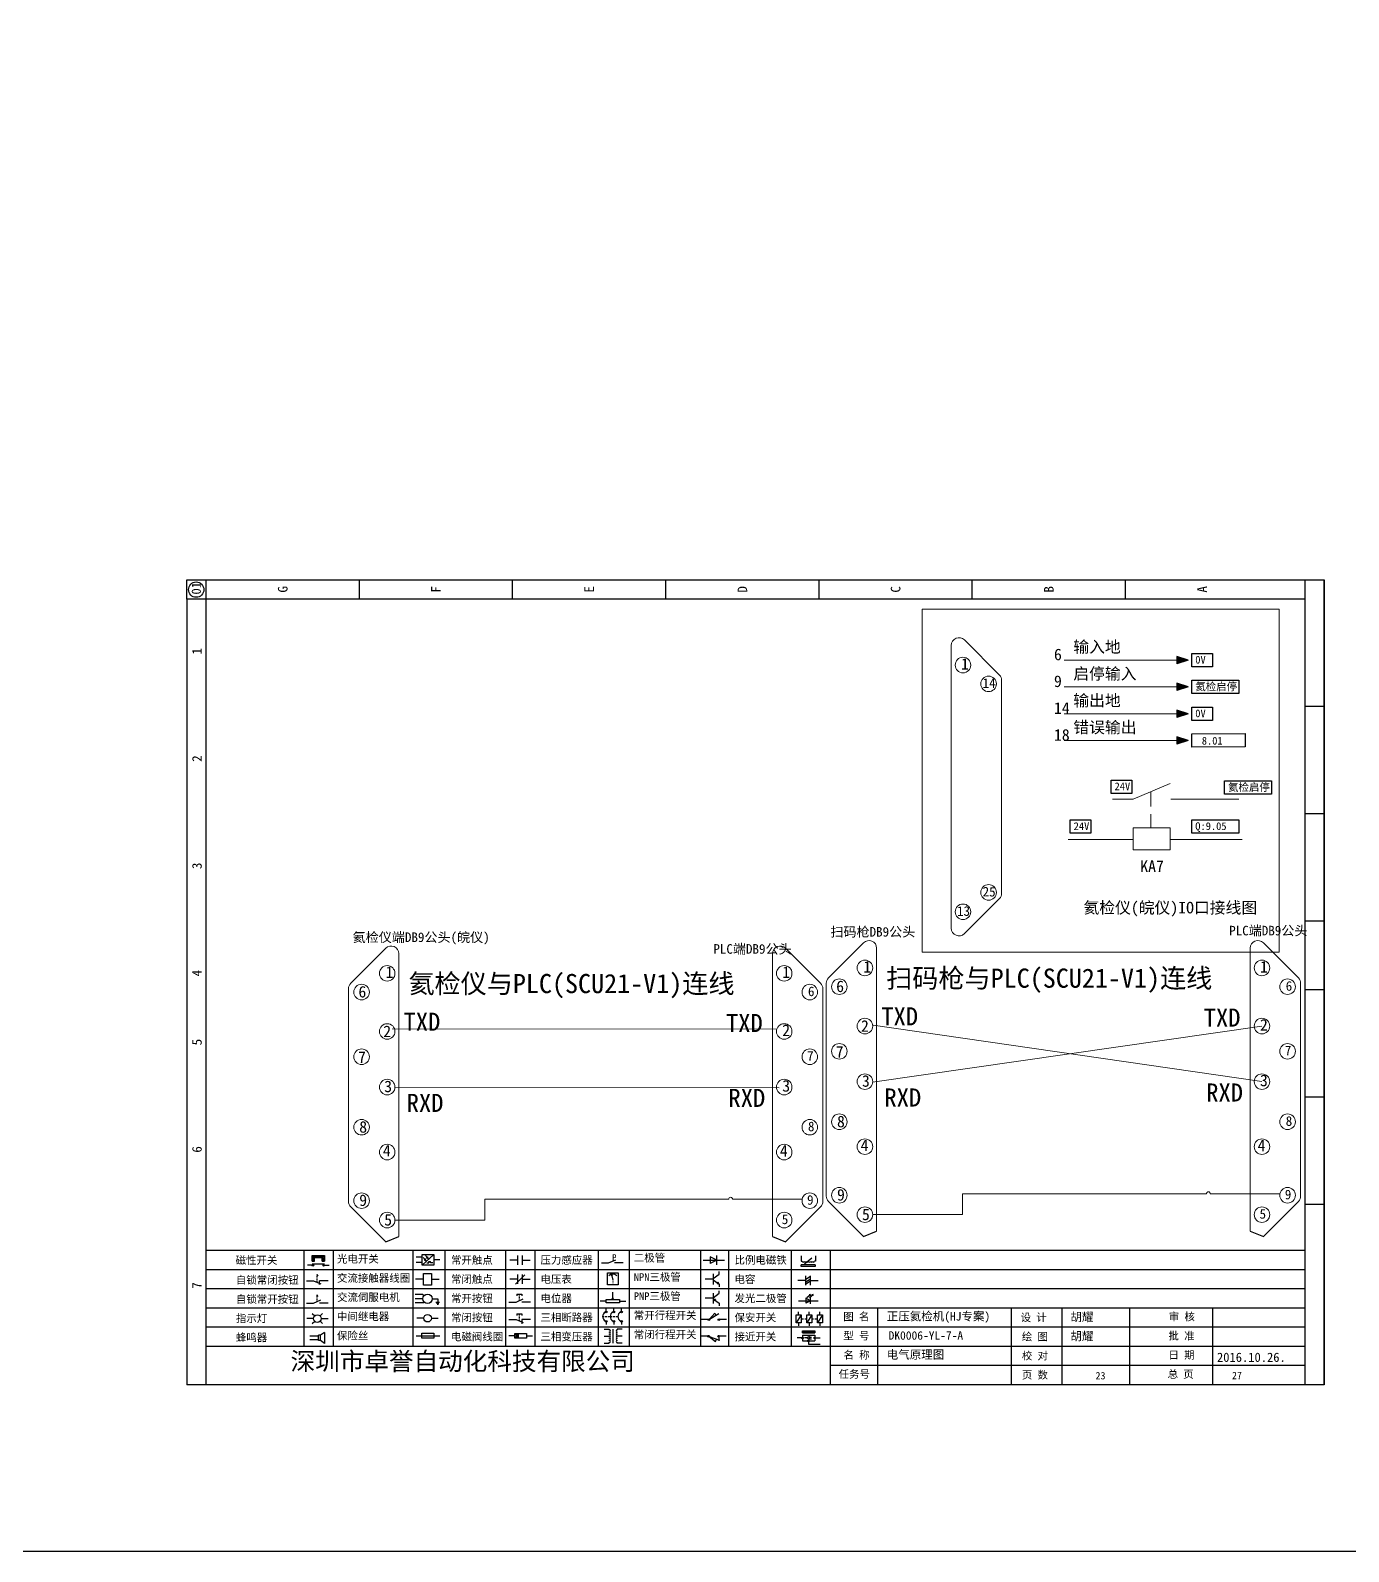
# Model space of a CAD drawing. Header units: millimetres. Extents: x -97 to 5214, y -62 to 3239.
# Drawn here: x 641.6 to 985.7, y -62.3 to 334.6 of the extents above; entities that cross this region are included whole.
import ezdxf

# ---------------------------------------------------------------- set-up
doc = ezdxf.new("R2010")
doc.units = ezdxf.units.MM
doc.styles.get("Standard").update_dxf_attribs({"font": 'SimSun.ttf'})
doc.styles.add('样式 2', font='NSimSun.ttf')
doc.styles.add('汉字', font='NSimSun.ttf')

# ---------------------------------------------------------------- blocks, each defined once
blk = doc.blocks.new('磁性开关')
at = {"linetype": 'ByBlock'}
h = blk.add_hatch(dxfattribs=at)
h.set_pattern_fill('ANSI31', color=256, scale=0.1, style=0)
h.paths.add_polyline_path([(-1907.69, -775.29), (-1910.88, -775.29), (-1910.88, -776.69), (-1910.25, -776.69), (-1910.25, -775.79), (-1908.31, -775.79), (-1908.31, -776.69), (-1907.69, -776.69)])
for p, q in [((-1910.91, -777.81), (-1912.09, -777.81)), ((-1910.88, -776.69), (-1910.88, -775.29)), ((-1910.88, -775.29), (-1907.69, -775.29)), ((-1910.88, -776.69), (-1910.25, -776.69)), ((-1910.88, -777.39), (-1907.69, -777.39)), ((-1910.25, -776.69), (-1910.25, -775.79)), ((-1910.25, -775.79), (-1908.31, -775.79)), ((-1908.31, -776.69), (-1908.31, -775.79)), ((-1908.31, -776.69), (-1907.69, -776.69)), ((-1907.69, -775.29), (-1907.69, -776.69)), ((-1907.66, -777.81), (-1906.48, -777.81))]:
    blk.add_line(p, q, dxfattribs=at)
for centre in [(-1910.68, -777.81), (-1907.88, -777.81)]:
    blk.add_circle(centre, 0.225, dxfattribs=at)
blk = doc.blocks.new('*U75')
at = {"linetype": 'ByBlock'}
for p, q in [((-1909.23, -780.45), (-1909.23, -780.67)), ((-1909.23, -780.45), (-1908.92, -780.84)), ((-1909.23, -780.84), (-1909.23, -781.05)), ((-1909.23, -781.23), (-1909.23, -781.44)), ((-1909.23, -781.61), (-1909.23, -781.83)), ((-1909.23, -782), (-1909.23, -782.21)), ((-1911.92, -782.07), (-1910.06, -782.07)), ((-1910.06, -782.07), (-1908.18, -782.88)), ((-1909.23, -782.38), (-1909.23, -782.43)), ((-1908.52, -783.07), (-1908.52, -782.07)), ((-1906.25, -782.07), (-1908.52, -782.07))]:
    blk.add_line(p, q, dxfattribs=at)
blk = doc.blocks.new('*U76')
at = {"linetype": 'ByBlock'}
for p, q in [((-1911.92, -792.89), (-1910.06, -792.89)), ((-1910.06, -792.89), (-1908.18, -792.08)), ((-1908.88, -791.17), (-1909.23, -790.71)), ((-1909.23, -790.71), (-1909.23, -790.92)), ((-1909.23, -791.09), (-1909.23, -791.31)), ((-1909.23, -791.48), (-1909.23, -791.69)), ((-1909.23, -791.86), (-1909.23, -792.08)), ((-1909.23, -792.25), (-1909.23, -792.47)), ((-1906.25, -792.89), (-1908.52, -792.89))]:
    blk.add_line(p, q, dxfattribs=at)
blk = doc.blocks.new('蜂鸣器')
at = {"linetype": 'ByBlock'}
for p, q in [((-1908.8, -796.48), (-1911.01, -796.48)), ((-1908.8, -797.46), (-1911.01, -797.46)), ((-1908.25, -796.26), (-1908.8, -796.26)), ((-1908.8, -797.68), (-1908.8, -796.26)), ((-1908.25, -797.68), (-1908.8, -797.68)), ((-1907.17, -795.53), (-1908.25, -796.26)), ((-1908.25, -797.68), (-1908.25, -796.26)), ((-1907.17, -798.41), (-1908.25, -797.68)), ((-1907.17, -795.53), (-1907.17, -798.41))]:
    blk.add_line(p, q, dxfattribs=at)
blk = doc.blocks.new('指示灯')
at = {"linetype": 'ByBlock'}
for p, q in [((-1854.25, -776.92), (-1856.06, -776.92)), ((-1854.62, -775.59), (-1853.97, -776.23)), ((-1854.62, -778.25), (-1853.97, -777.61)), ((-1851.9, -775.59), (-1852.54, -776.23)), ((-1851.9, -778.25), (-1852.54, -777.61)), ((-1852.26, -776.92), (-1850.45, -776.92))]:
    blk.add_line(p, q, dxfattribs=at)
blk.add_circle((-1853.26, -776.92), 0.992, dxfattribs=at)
blk = doc.blocks.new('光电开关')
at = {"linetype": 'ByBlock'}
h = blk.add_hatch(dxfattribs=at)
h.set_pattern_fill('ANSI31', color=256, scale=0.01, style=0)
h.set_pattern_definition([(45, (0.172267, 0), (-0.0224506403, 0.0224506403), [])])
h.paths.add_polyline_path([(-1882.44, -776.34), (-1882.5, -775.91), (-1882.68, -776.07)])
h.paths.add_polyline_path([(-1882.44, -776.34), (-1882.68, -776.07), (-1882.86, -776.23)])
h.paths.add_polyline_path([(-1883.11, -776.45), (-1883.29, -776.61), (-1883.05, -776.88)])
h.paths.add_polyline_path([(-1883.29, -776.61), (-1883.47, -776.77), (-1883.05, -776.88)])
for p, q in [((-1884.01, -775.96), (-1885.56, -775.96)), ((-1884.01, -777.39), (-1885.56, -777.39)), ((-1880.91, -775.3), (-1884.01, -778.05)), ((-1883.75, -776.09), (-1883.05, -776.88)), ((-1883.11, -776.45), (-1883.47, -776.77)), ((-1883.05, -776.88), (-1883.47, -776.77)), ((-1883.14, -775.55), (-1882.44, -776.34)), ((-1883.05, -776.88), (-1883.11, -776.45)), ((-1882.5, -775.91), (-1882.86, -776.23)), ((-1882.44, -776.34), (-1882.86, -776.23)), ((-1882.78, -777.47), (-1882.23, -777.47)), ((-1882.44, -776.34), (-1882.5, -775.91)), ((-1882.23, -777.47), (-1882.23, -777.14)), ((-1882.23, -777.14), (-1881.78, -777.14)), ((-1881.78, -777.47), (-1881.78, -777.14)), ((-1881.23, -777.47), (-1881.78, -777.47)), ((-1879.37, -776.67), (-1880.91, -776.67))]:
    blk.add_line(p, q, dxfattribs=at)
blk.add_lwpolyline([(-1884.01, -775.3), (-1880.91, -775.3), (-1880.91, -778.05), (-1884.01, -778.05)], close=True, dxfattribs=at)
blk = doc.blocks.new('交流接触器线圈')
at = {"linetype": 'ByBlock'}
for p, q in [((-1880.82, -781.77), (-1882.87, -781.77)), ((-1878.72, -781.77), (-1876.67, -781.77))]:
    blk.add_line(p, q, dxfattribs=at)
blk.add_lwpolyline([(-1880.82, -780.28), (-1878.72, -780.28), (-1878.72, -783.26), (-1880.82, -783.26)], close=True, dxfattribs=at)
blk = doc.blocks.new('交流伺服电机')
at = {"linetype": 'ByBlock'}
for p, q in [((-1880.97, -785.75), (-1882.94, -785.75)), ((-1880.97, -785.75), (-1880.65, -786.03)), ((-1880.97, -786.85), (-1882.94, -786.85)), ((-1880.97, -787.94), (-1882.94, -787.94)), ((-1880.97, -787.94), (-1880.65, -787.67)), ((-1878.49, -786.85), (-1877.07, -786.85)), ((-1877.54, -787.72), (-1876.59, -787.72)), ((-1877.38, -788.01), (-1876.75, -788.01)), ((-1877.23, -788.29), (-1876.9, -788.29)), ((-1877.07, -786.85), (-1877.07, -787.72))]:
    blk.add_line(p, q, dxfattribs=at)
blk.add_circle((-1879.73, -786.85), 1.24, dxfattribs=at)
blk = doc.blocks.new('中间继电器')
at = {"linetype": 'ByBlock'}
for p, q in [((-1880.72, -791.92), (-1882.54, -791.92)), ((-1878.74, -791.92), (-1876.92, -791.92))]:
    blk.add_line(p, q, dxfattribs=at)
blk.add_circle((-1879.73, -791.92), 0.992, dxfattribs=at)
blk = doc.blocks.new('保险丝')
at = {"linetype": 'ByBlock'}
blk.add_line((-1882.72, -796.49), (-1876.55, -796.49), dxfattribs=at)
blk.add_lwpolyline([(-1881.2, -795.86), (-1878.06, -795.86), (-1878.06, -797.12), (-1881.2, -797.12)], close=True, dxfattribs=at)
blk = doc.blocks.new('常开按钮')
at = {"linetype": 'ByBlock'}
for p, q in [((-1909.9, -785.68), (-1908.56, -785.68)), ((-1909.9, -785.68), (-1909.9, -786.07)), ((-1909.23, -785.68), (-1909.23, -785.89)), ((-1908.56, -785.68), (-1908.56, -786.07)), ((-1911.92, -787.73), (-1910.06, -787.73)), ((-1910.06, -787.73), (-1908.18, -786.93)), ((-1909.23, -786.06), (-1909.23, -786.28)), ((-1909.23, -786.45), (-1909.23, -786.67)), ((-1909.23, -786.84), (-1909.23, -787.05)), ((-1909.23, -787.22), (-1909.23, -787.38)), ((-1906.25, -787.73), (-1908.52, -787.73))]:
    blk.add_line(p, q, dxfattribs=at)
blk = doc.blocks.new('常开触点')
at = {"linetype": 'ByBlock'}
for p, q in [((-1853.82, -781.77), (-1855.88, -781.77)), ((-1853.82, -782.99), (-1853.82, -780.56)), ((-1852.6, -782.99), (-1852.6, -780.56)), ((-1852.6, -781.77), (-1850.55, -781.77))]:
    blk.add_line(p, q, dxfattribs=at)
blk = doc.blocks.new('常闭触点')
at = {"linetype": 'ByBlock'}
for p, q in [((-1852.01, -785.66), (-1854.43, -788.1)), ((-1853.82, -787.99), (-1853.82, -785.56)), ((-1852.6, -787.99), (-1852.6, -785.56)), ((-1853.82, -786.77), (-1855.88, -786.77)), ((-1852.6, -786.77), (-1850.55, -786.77))]:
    blk.add_line(p, q, dxfattribs=at)
blk = doc.blocks.new('常闭按钮')
at = {"linetype": 'ByBlock'}
for p, q in [((-1856.13, -792.28), (-1854.28, -792.28)), ((-1854.28, -792.28), (-1852.4, -793.09)), ((-1854.11, -790.83), (-1852.77, -790.83)), ((-1854.11, -790.83), (-1854.11, -791.22)), ((-1853.44, -790.83), (-1853.44, -791.04)), ((-1853.44, -791.21), (-1853.44, -791.43)), ((-1853.44, -791.6), (-1853.44, -791.82)), ((-1853.44, -791.99), (-1853.44, -792.2)), ((-1853.44, -792.37), (-1853.44, -792.53)), ((-1852.77, -790.83), (-1852.77, -791.22)), ((-1850.47, -792.28), (-1852.73, -792.28)), ((-1852.73, -792.28), (-1852.73, -793.43))]:
    blk.add_line(p, q, dxfattribs=at)
blk = doc.blocks.new('电磁阀线圈')
at = {"linetype": 'ByBlock'}
for p, q in [((-1854.61, -796.54), (-1856.17, -796.54)), ((-1854.61, -795.92), (-1853.75, -797.16)), ((-1853.75, -795.92), (-1854.61, -797.16)), ((-1853.75, -795.92), (-1853.75, -797.16)), ((-1851.53, -796.54), (-1849.97, -796.54))]:
    blk.add_line(p, q, dxfattribs=at)
blk.add_lwpolyline([(-1854.61, -795.92), (-1851.53, -795.92), (-1851.53, -797.16), (-1854.61, -797.16)], close=True, dxfattribs=at)
blk = doc.blocks.new('电压表')
at = {"linetype": 'ByBlock'}
for p, q in [((-1814.84, -780.75), (-1814.91, -781.13)), ((-1814.6, -781.05), (-1814.91, -781.13)), ((-1814.84, -780.75), (-1814.46, -782.26)), ((-1814.84, -780.75), (-1814.6, -781.05))]:
    blk.add_line(p, q, dxfattribs=at)
blk.add_lwpolyline([(-1815.84, -780.34), (-1813.07, -780.34), (-1813.07, -783.49), (-1815.84, -783.49)], close=True, dxfattribs=at)
blk.add_arc((-1814.46, -782.26), 1.56, 46.8313, 133.1687, dxfattribs=at)
at = {"linetype": 'ByBlock', "insert": (-1814.7, -782.39), "char_height": 0.75, "width": 0.6768, "attachment_point": 1}
blk.add_mtext('V', dxfattribs=at)
blk = doc.blocks.new('电位器')
at = {"linetype": 'ByBlock'}
for p, q in [((-1814.45, -787.3), (-1814.45, -785.39)), ((-1816.21, -787.75), (-1817.79, -787.75)), ((-1814.45, -787.3), (-1814.62, -786.96)), ((-1814.62, -786.96), (-1814.27, -786.96)), ((-1814.45, -787.3), (-1814.27, -786.96)), ((-1812.68, -787.75), (-1811.1, -787.75))]:
    blk.add_line(p, q, dxfattribs=at)
blk.add_lwpolyline([(-1816.21, -787.3), (-1812.68, -787.3), (-1812.68, -788.2), (-1816.21, -788.2)], close=True, dxfattribs=at)
blk = doc.blocks.new('三相断路器')
at = {"linetype": 'ByBlock'}
for p, q in [((-1816.17, -790.33), (-1816.17, -789.7)), ((-1814.17, -790.33), (-1814.17, -789.7)), ((-1812.18, -790.33), (-1812.18, -789.7)), ((-1817.14, -791.74), (-1816.72, -791.74)), ((-1816.45, -791.74), (-1816.03, -791.74)), ((-1816.17, -793.19), (-1816.17, -793.83)), ((-1815.76, -791.74), (-1815.34, -791.74)), ((-1815.07, -791.74), (-1814.65, -791.74)), ((-1814.38, -791.74), (-1813.96, -791.74)), ((-1814.17, -793.19), (-1814.17, -793.83)), ((-1813.69, -791.74), (-1813.27, -791.74)), ((-1812.18, -793.19), (-1812.18, -793.83))]:
    blk.add_line(p, q, dxfattribs=at)
for centre in [(-1816.17, -790.55), (-1816.17, -792.98), (-1814.17, -790.55), (-1814.17, -792.98), (-1812.18, -790.55), (-1812.18, -792.98)]:
    blk.add_circle(centre, 0.219, dxfattribs=at)
for centre in [(-1815.81, -791.74), (-1813.82, -791.74), (-1811.83, -791.74)]:
    blk.add_arc(centre, 1.32, 115.5791, 244.4209, dxfattribs=at)
blk = doc.blocks.new('三相变压器')
at = {"linetype": 'ByBlock'}
for p, q in [((-1816.69, -795.03), (-1815.37, -795.03)), ((-1816.69, -796.87), (-1815.37, -796.87)), ((-1815.37, -795.03), (-1815.37, -795.24)), ((-1814.34, -798.7), (-1814.34, -795.04)), ((-1812, -795.03), (-1813.32, -795.03)), ((-1813.32, -795.03), (-1813.32, -795.24)), ((-1812, -796.87), (-1813.32, -796.87)), ((-1816.69, -798.71), (-1815.37, -798.71)), ((-1815.37, -798.71), (-1815.37, -798.5)), ((-1813.32, -798.71), (-1813.32, -798.5)), ((-1812, -798.71), (-1813.32, -798.71))]:
    blk.add_line(p, q, dxfattribs=at)
for centre, start, end in [((-1815.37, -795.51), 270, 90), ((-1815.37, -796.06), 270, 90), ((-1815.37, -796.6), 270, 90), ((-1815.37, -797.14), 270, 90), ((-1815.37, -797.68), 270, 90), ((-1813.32, -795.51), 90, 270), ((-1813.32, -796.06), 90, 270), ((-1813.32, -796.6), 90, 270), ((-1813.32, -797.14), 90, 270), ((-1813.32, -797.68), 90, 270), ((-1815.37, -798.23), 270, 90), ((-1813.32, -798.23), 90, 270)]:
    blk.add_arc(centre, 0.271, start, end, dxfattribs=at)
blk = doc.blocks.new('压力感应器')
at = {"linetype": 'ByBlock'}
for p, q in [((-1817.44, -777.73), (-1815.59, -777.73)), ((-1815.59, -777.73), (-1813.71, -776.93)), ((-1811.78, -777.73), (-1814.05, -777.73))]:
    blk.add_line(p, q, dxfattribs=at)
at = {"linetype": 'ByBlock', "insert": (-1814.65, -775.48), "char_height": 1.68, "width": 1.2242, "attachment_point": 1}
blk.add_mtext('{\\fNSimSun|b0|i0|c134|p49;P}', dxfattribs=at)
blk = doc.blocks.new('二极管')
at = {"linetype": 'ByBlock'}
for p, q in [((-1787.52, -776.77), (-1781.92, -776.77)), ((-1783.97, -776.77), (-1785.69, -775.9)), ((-1785.69, -775.9), (-1785.69, -777.65)), ((-1783.97, -776.77), (-1785.69, -777.65)), ((-1783.97, -777.99), (-1783.97, -775.56))]:
    blk.add_line(p, q, dxfattribs=at)
blk = doc.blocks.new('NPN三极管')
at = {"linetype": 'ByBlock'}
for p, q in [((-1785.73, -781.97), (-1787.81, -781.97)), ((-1785.73, -780.61), (-1785.73, -783.32)), ((-1785.73, -781.82), (-1784.15, -780.66)), ((-1784.15, -780.66), (-1784.15, -779.98)), ((-1785.73, -782.11), (-1784.15, -783.27)), ((-1784.41, -782.73), (-1784.74, -783.18)), ((-1784.15, -783.27), (-1784.74, -783.18)), ((-1784.15, -783.27), (-1784.41, -782.73)), ((-1784.15, -783.27), (-1784.15, -783.96))]:
    blk.add_line(p, q, dxfattribs=at)
blk = doc.blocks.new('PNP三极管')
at = {"linetype": 'ByBlock'}
for p, q in [((-1784.9, -785.38), (-1784.9, -788.09)), ((-1784.9, -786.59), (-1783.32, -785.43)), ((-1783.32, -785.43), (-1783.32, -784.75)), ((-1784.9, -786.74), (-1786.98, -786.74)), ((-1784.9, -786.88), (-1783.32, -788.04)), ((-1784.9, -786.88), (-1784.31, -786.97)), ((-1784.9, -786.88), (-1784.64, -787.42)), ((-1784.31, -786.97), (-1784.64, -787.42)), ((-1783.32, -788.04), (-1783.32, -788.73))]:
    blk.add_line(p, q, dxfattribs=at)
blk = doc.blocks.new('常开行程开关')
at = {"linetype": 'ByBlock'}
for p, q in [((-1786.29, -792.3), (-1788.01, -792.3)), ((-1785.89, -792.17), (-1784.52, -790.62)), ((-1785.89, -792.17), (-1783.43, -790.72)), ((-1784.52, -790.62), (-1784.19, -791.17)), ((-1781.48, -792.3), (-1783.21, -792.3))]:
    blk.add_line(p, q, dxfattribs=at)
for centre in [(-1786.07, -792.3), (-1783.42, -792.3)]:
    blk.add_circle(centre, 0.219, dxfattribs=at)
blk = doc.blocks.new('常闭行程开关')
at = {"linetype": 'ByBlock'}
for p, q in [((-1786.34, -796.62), (-1788.07, -796.62)), ((-1785.93, -796.72), (-1783.25, -797.7)), ((-1785.93, -796.72), (-1784.3, -798)), ((-1784.3, -798), (-1784.08, -797.4)), ((-1783.48, -796.84), (-1783.48, -797.85)), ((-1781.54, -796.62), (-1783.26, -796.62))]:
    blk.add_line(p, q, dxfattribs=at)
for centre in [(-1786.12, -796.62), (-1783.48, -796.62)]:
    blk.add_circle(centre, 0.219, dxfattribs=at)
blk = doc.blocks.new('电容')
at = {"linetype": 'ByBlock'}
for p, q in [((-1756.08, -781.77), (-1758.13, -781.77)), ((-1756.08, -782.99), (-1756.08, -780.56)), ((-1754.86, -780.79), (-1756.08, -781.55)), ((-1754.86, -781.44), (-1756.08, -782.2)), ((-1754.86, -781.99), (-1756.08, -782.75)), ((-1754.86, -782.99), (-1754.86, -780.56)), ((-1754.86, -781.77), (-1752.81, -781.77))]:
    blk.add_line(p, q, dxfattribs=at)
blk = doc.blocks.new('发光二极管')
at = {"linetype": 'ByBlock'}
for p, q in [((-1755.78, -785.92), (-1754.89, -785.14)), ((-1754.89, -785.14), (-1755.2, -785.22)), ((-1755.2, -785.22), (-1755.01, -785.43)), ((-1755.08, -785.92), (-1754.18, -785.14)), ((-1754.89, -785.14), (-1755.01, -785.43)), ((-1754.84, -787.63), (-1754.84, -785.92)), ((-1754.18, -785.14), (-1754.49, -785.22)), ((-1754.49, -785.22), (-1754.31, -785.43)), ((-1754.18, -785.14), (-1754.31, -785.43)), ((-1758.01, -786.77), (-1752.89, -786.77)), ((-1754.84, -786.77), (-1756.04, -786.16)), ((-1756.04, -786.16), (-1756.04, -787.39)), ((-1754.84, -786.77), (-1756.04, -787.39))]:
    blk.add_line(p, q, dxfattribs=at)
blk = doc.blocks.new('比例电磁阀')
at = {"linetype": 'ByBlock'}
for p, q in [((-1757.26, -775.38), (-1757.26, -776.71)), ((-1757.26, -776.71), (-1757.05, -776.71)), ((-1753.6, -777.73), (-1757.25, -777.73)), ((-1757.25, -778.13), (-1757.25, -777.73)), ((-1754.5, -775.98), (-1756.35, -777.44)), ((-1756.35, -777.44), (-1756.25, -777.25)), ((-1756.35, -777.44), (-1756.15, -777.38)), ((-1756.15, -777.38), (-1756.25, -777.25)), ((-1753.58, -776.71), (-1753.8, -776.71)), ((-1753.6, -777.73), (-1753.6, -778.13)), ((-1753.58, -775.38), (-1753.58, -776.71)), ((-1753.6, -778.13), (-1757.25, -778.13))]:
    blk.add_line(p, q, dxfattribs=at)
for centre in [(-1756.78, -776.71), (-1756.24, -776.71), (-1755.7, -776.71), (-1755.15, -776.71), (-1754.61, -776.71), (-1754.07, -776.71)]:
    blk.add_arc(centre, 0.271, 180, 0, dxfattribs=at)
blk = doc.blocks.new('保安开关')
at = {"linetype": 'ByBlock'}
for p, q in [((-1757.33, -790.79), (-1758.6, -792.81)), ((-1757.96, -790.79), (-1757.96, -789.97)), ((-1757.96, -792.81), (-1757.96, -793.62)), ((-1757.33, -791.8), (-1756.72, -791.8)), ((-1756.35, -791.8), (-1755.89, -791.8)), ((-1754.54, -790.79), (-1755.81, -792.81)), ((-1755.17, -790.79), (-1755.17, -789.97)), ((-1755.17, -792.81), (-1755.17, -793.62)), ((-1754.52, -791.8), (-1754.06, -791.8)), ((-1753.69, -791.8), (-1753.08, -791.8)), ((-1751.75, -790.79), (-1753.02, -792.81)), ((-1752.39, -790.79), (-1752.39, -789.97)), ((-1752.39, -792.81), (-1752.39, -793.62))]:
    blk.add_line(p, q, dxfattribs=at)
for points in [[(-1758.6, -790.79), (-1757.33, -790.79), (-1757.33, -792.81), (-1758.6, -792.81)], [(-1755.81, -790.79), (-1754.54, -790.79), (-1754.54, -792.81), (-1755.81, -792.81)], [(-1753.02, -790.79), (-1751.75, -790.79), (-1751.75, -792.81), (-1753.02, -792.81)]]:
    blk.add_lwpolyline(points, close=True, dxfattribs=at)
blk = doc.blocks.new('接近开关')
at = {"linetype": 'ByBlock'}
h = blk.add_hatch(dxfattribs=at)
h.set_pattern_fill('ANSI31', color=256, scale=0.01, style=0)
h.set_pattern_definition([(45, (-89.131516, -30.795668), (-0.0224506403, 0.0224506403), [])])
h.paths.add_polyline_path([(-1513.76, -1123.35), (-1513.76, -1122.85), (-1516.96, -1122.85), (-1516.96, -1123.35)])
for p, q in [((-1516.96, -1123.35), (-1516.96, -1122.85)), ((-1516.96, -1122.85), (-1513.76, -1122.85)), ((-1516.96, -1123.35), (-1513.76, -1123.35)), ((-1513.76, -1122.85), (-1513.76, -1123.35)), ((-1517.18, -1124.71), (-1518.36, -1124.71)), ((-1516.96, -1123.95), (-1513.76, -1123.95)), ((-1516.96, -1123.95), (-1516.96, -1125.47)), ((-1516.96, -1125.47), (-1513.76, -1125.47)), ((-1515.91, -1124.71), (-1516.45, -1124.71)), ((-1515.11, -1124.31), (-1515.91, -1124.71)), ((-1515.11, -1125.11), (-1515.91, -1124.71)), ((-1515.36, -1125.69), (-1515.36, -1126.36)), ((-1515.36, -1126.36), (-1512.36, -1126.36)), ((-1515.33, -1124.53), (-1515.17, -1124.53)), ((-1515.33, -1124.88), (-1515.17, -1124.88)), ((-1515.25, -1124.45), (-1515.25, -1124.61)), ((-1515.11, -1124.31), (-1515.11, -1125.11)), ((-1515.11, -1124.48), (-1514.58, -1124.48)), ((-1515.11, -1124.94), (-1514.58, -1124.94)), ((-1513.76, -1123.95), (-1513.76, -1125.47)), ((-1513.54, -1124.71), (-1512.36, -1124.71))]:
    blk.add_line(p, q, dxfattribs=at)
for centre in [(-1516.96, -1124.71), (-1515.36, -1125.47), (-1513.76, -1124.71)]:
    blk.add_circle(centre, 0.225, dxfattribs=at)

msp = doc.modelspace()

# ---------------------------------------------------------------- hatches: boundary and pattern name
for points in [[(943.812, 170.329), (940.864, 171.274), (940.864, 169.384)], [(943.812, 163.329), (940.864, 164.274), (940.864, 162.384)], [(943.812, 156.329), (940.864, 157.274), (940.864, 155.384)], [(943.812, 149.329), (940.864, 150.274), (940.864, 148.384)]]:
    msp.add_hatch(color=256).paths.add_polyline_path(points)

# ---------------------------------------------------------------- linework, layer by layer
at = {"linetype": 'ByBlock'}
for p, q in [((682.382, 191.235), (979.382, 191.235)), ((682.382, 186.235), (682.382, 191.235)), ((687.382, 191.235), (687.382, -18.765)), ((979.382, 191.235), (979.382, -18.765)), ((979.382, -18.765), (979.382, 191.235)), ((682.382, 186.235), (682.382, 1.235)), ((974.382, 16.235), (687.382, 16.235)), ((974.382, 11.235), (687.382, 11.235)), ((974.382, 6.235), (687.382, 6.235)), ((682.382, 1.235), (682.382, -18.765)), ((974.382, 1.235), (687.382, 1.235)), ((974.382, -3.765), (687.382, -3.765)), ((974.382, -8.765), (687.382, -8.765)), ((974.382, -13.765), (850.405, -13.765)), ((979.382, -18.765), (682.382, -18.765))]:
    msp.add_line(p, q, dxfattribs=at)
at = {"lineweight": 0}
for p, q in [((885.405, 175.58), (894.559, 166.433)), ((881.992, 174.165), (881.992, 100.35)), ((911.466, 170.329), (940.864, 170.329)), ((895.145, 165.018), (895.145, 109.497)), ((911.466, 163.329), (940.864, 163.329)), ((911.466, 156.329), (940.864, 156.329)), ((911.466, 149.329), (940.864, 149.329)), ((929.461, 134.003), (939.164, 138.129)), ((934.094, 135.973), (934.094, 135.973)), ((934.094, 135.973), (934.094, 132.076)), ((924.094, 134.003), (929.461, 134.003)), ((939.333, 134.003), (943.377, 134.003)), ((943.377, 134.003), (957.078, 134.004)), ((934.094, 126.549), (934.094, 130.158)), ((912.533, 123.481), (929.465, 123.481)), ((939.164, 123.481), (957.95, 123.481)), ((885.405, 98.935), (894.559, 108.082)), ((859.09, 96.549), (849.937, 87.401)), ((963.459, 96.549), (972.612, 87.401)), ((734.368, 95.137), (725.215, 85.99)), ((737.782, 93.722), (737.782, 19.907)), ((835.323, 93.722), (835.323, 19.907)), ((838.737, 95.137), (847.89, 85.99)), ((862.504, 95.134), (862.504, 21.318)), ((960.045, 95.134), (960.045, 21.318)), ((724.628, 84.575), (724.628, 29.054)), ((848.476, 84.575), (848.476, 29.054)), ((849.351, 85.987), (849.351, 30.466)), ((973.198, 85.987), (973.198, 30.466)), ((736.041, 74.075), (836.455, 73.968)), ((861.402, 60.181), (963.101, 74.82)), ((861.572, 75.054), (963.101, 60.319)), ((736.679, 58.769), (837.094, 58.663)), ((823.889, 29.645), (760.21, 29.645)), ((760.21, 29.645), (760.21, 24.195)), ((843.078, 29.645), (824.889, 29.645)), ((859.09, 19.904), (849.937, 29.051)), ((948.611, 31.057), (884.932, 31.057)), ((884.932, 31.057), (884.932, 25.607)), ((967.8, 31.057), (949.611, 31.057)), ((963.459, 19.904), (972.612, 29.051)), ((734.368, 18.492), (725.215, 27.639)), ((760.21, 24.195), (736.679, 24.195)), ((838.737, 18.492), (847.89, 27.639)), ((884.932, 25.607), (861.402, 25.607))]:
    msp.add_line(p, q, dxfattribs=at)
for p, q in [((943.812, 170.329), (940.864, 171.274)), ((940.864, 171.274), (940.864, 169.384)), ((943.812, 170.329), (940.864, 169.384)), ((943.812, 163.329), (940.864, 164.274)), ((940.864, 164.274), (940.864, 162.384)), ((943.812, 163.329), (940.864, 162.384)), ((943.812, 156.329), (940.864, 157.274)), ((940.864, 157.274), (940.864, 155.384)), ((943.812, 156.329), (940.864, 155.384)), ((943.812, 149.329), (940.864, 150.274)), ((940.864, 150.274), (940.864, 148.384)), ((943.812, 149.329), (940.864, 148.384))]:
    msp.add_line(p, q)
at = {"color": 0, "lineweight": -2}
for p, q in [((734.368, 18.492), (737.782, 19.907)), ((835.323, 19.907), (838.737, 18.492)), ((859.09, 19.904), (862.504, 21.318)), ((960.045, 21.318), (963.459, 19.904)), ((712.961, 16.235), (712.961, -8.765)), ((720.637, 16.235), (720.637, -8.765)), ((741.427, 16.235), (741.427, -8.765)), ((749.781, 16.235), (749.781, -8.765)), ((765.636, 16.235), (765.636, -8.765)), ((773.284, 16.235), (773.284, -8.765)), ((789.777, 16.235), (789.777, -8.765)), ((797.878, 16.235), (797.878, -8.765)), ((816.498, 16.235), (816.498, -8.765)), ((823.857, 16.235), (823.857, -8.765)), ((840.167, 16.235), (840.167, -8.765)), ((850.405, 16.235), (850.405, -18.681)), ((862.726, 1.235), (862.726, -18.681)), ((897.597, 1.235), (897.597, -18.765)), ((910.861, 1.235), (910.861, -18.765)), ((928.553, 1.235), (928.553, -18.765)), ((950.164, 1.235), (950.164, -18.765))]:
    msp.add_line(p, q, dxfattribs=at)
msp.add_lwpolyline([(-97.31, 1756.939), (2445.521, 1756.939), (2445.521, -62.322), (-97.31, -62.322)], close=True, dxfattribs=at)
at = {"linetype": 'ByBlock'}
for points in [[(727.382, 191.235), (727.382, 186.235)], [(767.382, 191.235), (767.382, 186.235)], [(807.382, 191.235), (807.382, 186.235)], [(847.382, 191.235), (847.382, 186.235)], [(887.382, 191.235), (887.382, 186.235)], [(927.382, 191.235), (927.382, 186.235)], [(974.382, -18.765), (974.382, 191.235)], [(974.382, 186.235), (682.382, 186.235)], [(979.382, 158.235), (974.382, 158.235)], [(979.382, 130.235), (974.382, 130.235)], [(979.382, 102.235), (974.382, 102.235)], [(979.382, 84.235), (974.382, 84.235)], [(979.382, 56.235), (974.382, 56.235)], [(979.382, 28.235), (974.382, 28.235)]]:
    msp.add_lwpolyline(points, dxfattribs=at)
at = {"lineweight": 0}
for points in [[(874.415, 183.573), (967.616, 183.573), (967.616, 94.085), (874.415, 94.085)], [(929.461, 126.576), (939.164, 126.576), (939.164, 120.8), (929.461, 120.8)]]:
    msp.add_lwpolyline(points, close=True, dxfattribs=at)
at = {"color": 1}
for points in [[(944.763, 172.066), (950.166, 172.066), (950.166, 168.592), (944.763, 168.592)], [(944.763, 165.066), (957.083, 165.066), (957.083, 161.592), (944.763, 161.592)], [(944.763, 158.066), (950.166, 158.066), (950.166, 154.592), (944.763, 154.592)], [(944.763, 151.066), (958.751, 151.15), (958.751, 147.676), (944.763, 147.592)], [(923.693, 139.022), (929.096, 139.022), (929.096, 135.548), (923.693, 135.548)], [(953.313, 138.798), (965.633, 138.798), (965.633, 135.324), (953.313, 135.324)], [(913.01, 128.635), (918.413, 128.635), (918.413, 125.161), (913.01, 125.161)], [(944.763, 128.635), (957.083, 128.635), (957.083, 125.161), (944.763, 125.161)]]:
    msp.add_lwpolyline(points, close=True, dxfattribs=at)
at = {"linetype": 'ByBlock'}
msp.add_circle((684.87, 188.707), 2, dxfattribs=at)
at = {"lineweight": 0}
for centre in [(885.047, 169.018), (891.729, 164.125), (891.729, 109.693), (885.047, 104.638), (859.448, 89.987), (963.101, 89.987), (734.726, 88.575), (838.378, 88.575), (728.044, 83.682), (845.06, 83.682), (852.766, 85.093), (969.783, 85.093), (734.726, 73.408), (838.378, 73.408), (859.448, 74.82), (963.101, 74.82), (728.044, 66.815), (845.06, 66.815), (852.766, 68.227), (969.783, 68.227), (734.726, 58.907), (838.378, 58.907), (859.448, 60.319), (963.101, 60.319), (852.766, 49.842), (969.783, 49.842), (728.044, 48.431), (845.06, 48.431), (734.726, 41.933), (838.378, 41.933), (859.448, 43.345), (963.101, 43.345), (852.766, 30.662), (969.783, 30.662), (728.044, 29.25), (845.06, 29.25), (734.726, 24.196), (838.378, 24.196), (859.448, 25.607), (963.101, 25.607)]:
    msp.add_circle(centre, 2.032, dxfattribs=at)
for centre, radius, start, end in [((883.992, 174.165), 2, 45.01896, 180), ((893.145, 165.018), 2, 0, 45.01896), ((893.145, 109.497), 2, 314.98104, 0), ((883.992, 100.35), 2, 180, 314.98104), ((735.782, 93.722), 2, 0, 134.98104), ((837.323, 93.722), 2, 45.01896, 180), ((860.504, 95.134), 2, 0, 134.98104), ((962.045, 95.134), 2, 45.01896, 180), ((851.351, 85.987), 2, 134.98104, 180), ((971.198, 85.987), 2, 0, 45.01896), ((726.628, 84.575), 2, 134.98104, 180), ((846.476, 84.575), 2, 0, 45.01896), ((726.628, 29.054), 2, 180, 225.01896), ((824.389, 29.645), 0.5, 0, 180), ((846.476, 29.054), 2, 314.98104, 0), ((851.351, 30.466), 2, 180, 225.01896), ((949.111, 31.057), 0.5, 0, 180), ((971.198, 30.466), 2, 314.98104, 0)]:
    msp.add_arc(centre, radius, start, end, dxfattribs=at)

# ---------------------------------------------------------------- block references
at = {"linetype": 'ByBlock'}
for name, p in [('磁性开关', (2626.024, 790.194)), ('光电开关', (2627.834, 790.503)), ('常开触点', (2622.649, 795.532)), ('压力感应器', (2608.088, 790.75)), ('二极管', (2604.75, 790.508)), ('比例电磁阀', (2600.094, 790.216)), ('*U75', (2625.57, 790.412)), ('交流接触器线圈', (2624.994, 790.503)), ('常闭触点', (2622.649, 795.532)), ('电压表', (2608.088, 790.75)), ('NPN三极管', (2605.575, 790.737)), ('电容', (2600.094, 790.216)), ('*U76', (2625.57, 795.412)), ('交流伺服电机', (2624.994, 790.503)), ('常开按钮', (2678.434, 790.532)), ('电位器', (2608.088, 790.75)), ('PNP三极管', (2604.75, 790.508)), ('发光二极管', (2600.094, 789.927)), ('三相断路器', (2608.088, 790.75)), ('保安开关', (2600.094, 790.216)), ('指示灯', (2569.784, 775.412)), ('中间继电器', (2624.994, 790.503)), ('常闭按钮', (2622.649, 790.532)), ('常开行程开关', (2604.75, 790.508)), ('蜂鸣器', (2625.57, 790.412)), ('保险丝', (2624.994, 790.503)), ('电磁阀线圈', (2622.649, 790.532)), ('三相变压器', (2608.088, 790.75)), ('常闭行程开关', (2604.75, 790.508)), ('接近开关', (2360.094, 1118.132))]:
    msp.add_blockref(name, p, dxfattribs=at)

# ---------------------------------------------------------------- texts
at = {"linetype": 'ByBlock', "attachment_point": 1, "rotation": 90}
for s, insert, char_height, width in [('{\\fKaiTi_GB2312|b0|i0|c134|p0;01}', (683.67, 187.433), 2.4, 60.2542), ('{\\fKaiTi_GB2312|b0|i0|c134|p0;G}', (706.211, 187.942), 2.5, 5), ('{\\fKaiTi_GB2312|b0|i0|c134|p0;F}', (746.211, 187.942), 2.5, 5), ('{\\fKaiTi_GB2312|b0|i0|c134|p0;E}', (786.211, 187.942), 2.5, 5), ('{\\fKaiTi_GB2312|b0|i0|c134|p0;D}', (826.211, 187.942), 2.5, 5), ('{\\fKaiTi_GB2312|b0|i0|c134|p0;C}', (866.211, 187.942), 2.5, 5), ('{\\fKaiTi_GB2312|b0|i0|c134|p0;B}', (906.211, 187.942), 2.5, 5), ('{\\fKaiTi_GB2312|b0|i0|c134|p0;A}', (946.211, 187.942), 2.5, 5), ('{\\fKaiTi_GB2312|b0|i0|c134|p49;1}', (683.81, 171.779), 2.5, 11.7517), ('{\\fKaiTi_GB2312|b0|i0|c134|p49;2}', (683.81, 143.779), 2.5, 11.7517), ('{\\fKaiTi_GB2312|b0|i0|c134|p49;3}', (683.81, 115.779), 2.5, 11.7517), ('{\\fKaiTi_GB2312|b0|i0|c134|p49;4}', (683.81, 87.779), 2.5, 11.7517), ('{\\fKaiTi_GB2312|b0|i0|c134|p49;5}', (683.81, 69.779), 2.5, 11.7517), ('{\\fKaiTi_GB2312|b0|i0|c134|p49;6}', (683.81, 41.779), 2.5, 11.7517), ('{\\fKaiTi_GB2312|b0|i0|c134|p49;7}', (683.81, 6.273), 2.5, 11.7517)]:
    msp.add_mtext(s, dxfattribs=dict(at, insert=insert, char_height=char_height, width=width))
at = {"color": 7, "char_height": 3.024, "attachment_point": 1}
for s, insert in [('{\\fSimSun|b0|i0|c134|p2;输入地}', (913.851, 175.303)), ('{\\fSimSun|b0|i0|c134|p2;6}', (908.798, 173.314)), ('{\\fSimSun|b0|i0|c134|p2;启停输入}', (913.851, 168.303)), ('{\\fSimSun|b0|i0|c134|p2;9}', (908.798, 166.314)), ('{\\fSimSun|b0|i0|c134|p2;14}', (908.798, 159.314)), ('{\\fSimSun|b0|i0|c134|p2;输出地}', (913.851, 161.303)), ('{\\fSimSun|b0|i0|c134|p2;18}', (908.798, 152.314)), ('{\\fSimSun|b0|i0|c134|p2;错误输出}', (913.851, 154.303)), ('KA7', (931.32, 118.027)), ('氦检仪(皖仪)IO口接线图', (916.501, 107.236))]:
    msp.add_mtext_dynamic_manual_height_columns(s, width=47.92444, gutter_width=12.5, heights=[0], dxfattribs=dict(at, insert=insert))
at = {"attachment_point": 1}
for s, insert, char_height, width in [('{\\fSimSun|b0|i0|c134|p2;1}', (884.54, 170.824), 3, 5.55827), ('{\\fSimSun|b0|i0|c134|p2;14}', (890.176, 165.57), 2.5, 5.55827), ('{\\fSimSun|b0|i0|c134|p2;25}', (890.176, 111.138), 2.5, 5.55827), ('{\\fSimSun|b0|i0|c134|p2;13}', (883.494, 106.083), 2.5, 5.55827), ('{\\fSimSun|b0|i0|c134|p2;1}', (859.04, 91.792), 3, 5.55827), ('{\\fSimSun|b0|i0|c134|p2;1}', (962.593, 91.792), 3, 5.55827), ('{\\fSimSun|b0|i0|c134|p2;1}', (734.318, 90.381), 3, 5.55827), ('{\\fSimSun|b0|i0|c134|p2;1}', (837.871, 90.381), 3, 5.55827), ('{\\fSimSun|b0|i0|c134|p2;6}', (727.231, 85.28), 3, 5.55827), ('{\\fSimSun|b0|i0|c134|p2;6}', (844.577, 85.127), 2.5, 5.55827), ('{\\fSimSun|b0|i0|c134|p2;6}', (851.953, 86.692), 3, 5.55827), ('{\\fSimSun|b0|i0|c134|p2;6}', (969.3, 86.538), 2.5, 5.55827), ('{\\fSimSun|b0|i0|c134|p2;2}', (858.435, 76.342), 3, 5.55827), ('{\\fSimSun|b0|i0|c134|p2;2}', (962.593, 76.625), 3, 5.55827), ('{\\fSimSun|b0|i0|c134|p2;2}', (733.713, 74.931), 3, 5.55827), ('{\\fSimSun|b0|i0|c134|p2;2}', (837.871, 75.213), 3, 5.55827), ('{\\fSimSun|b0|i0|c134|p2;7}', (727.124, 68.186), 3, 5.55827), ('{\\fSimSun|b0|i0|c134|p2;7}', (844.339, 68.26), 2.5, 5.55827), ('{\\fSimSun|b0|i0|c134|p2;7}', (851.846, 69.598), 3, 5.55827), ('{\\fSimSun|b0|i0|c134|p2;7}', (969.062, 69.672), 2.5, 5.55827), ('{\\fSimSun|b0|i0|c134|p2;3}', (733.959, 60.573), 3, 5.55827), ('{\\fSimSun|b0|i0|c134|p2;3}', (837.871, 60.713), 3, 5.55827), ('{\\fSimSun|b0|i0|c134|p2;3}', (858.681, 61.985), 3, 5.55827), ('{\\fSimSun|b0|i0|c134|p2;3}', (962.593, 62.124), 3, 5.55827), ('{\\fSimSun|b0|i0|c134|p2;8}', (727.441, 50.002), 3, 5.55827), ('{\\fSimSun|b0|i0|c134|p2;8}', (844.577, 49.876), 2.5, 5.55827), ('{\\fSimSun|b0|i0|c134|p2;8}', (852.164, 51.413), 3, 5.55827), ('{\\fSimSun|b0|i0|c134|p2;8}', (969.3, 51.287), 2.5, 5.55827), ('{\\fSimSun|b0|i0|c134|p2;4}', (733.6, 43.784), 3, 5.55827), ('{\\fSimSun|b0|i0|c134|p2;4}', (858.322, 45.195), 3, 5.55827), ('{\\fSimSun|b0|i0|c134|p2;4}', (961.959, 45.15), 3, 5.55827), ('{\\fSimSun|b0|i0|c134|p2;4}', (837.237, 43.738), 3, 5.55827), ('{\\fSimSun|b0|i0|c134|p2;9}', (852.162, 32.276), 3, 5.55827), ('{\\fSimSun|b0|i0|c134|p2;9}', (969.062, 32.107), 2.5, 5.55827), ('{\\fSimSun|b0|i0|c134|p2;9}', (727.439, 30.864), 3, 5.55827), ('{\\fSimSun|b0|i0|c134|p2;9}', (844.339, 30.695), 2.5, 5.55827), ('{\\fSimSun|b0|i0|c134|p2;5}', (733.959, 25.759), 3, 5.55827), ('{\\fSimSun|b0|i0|c134|p2;5}', (837.751, 25.641), 2.5, 5.55827), ('{\\fSimSun|b0|i0|c134|p2;5}', (858.681, 27.171), 3, 5.55827), ('{\\fSimSun|b0|i0|c134|p2;5}', (962.473, 27.052), 2.5, 5.55827), ('胡耀', (913.082, -0.011), 2.2, 75.3177), ('胡耀', (913.082, -5.011), 2.2, 75.3177), ('{\\fKaiTi_GB2312|b0|i0|c134|p49;电气原理图}', (865.148, -9.818), 2.2, 75.3177), ('{\\fKaiTi_GB2312|b0|i0|c134|p49;2016.10.26.}', (951.358, -10.408), 2.4, 60.2542), ('{\\fKaiTi_GB2312|b0|i0|c134|p49;23}', (919.646, -15.463), 1.92, 75.3177), ('{\\fKaiTi_GB2312|b0|i0|c134|p49;27}', (955.271, -15.411), 1.92, 75.3177)]:
    msp.add_mtext(s, dxfattribs=dict(at, insert=insert, char_height=char_height, width=width))
for s, insert, char_height, width, style in [('0V', (945.691, 171.422), 2, 11.52479, '样式 2'), ('氦检启停', (945.691, 164.422), 2, 11.52479, '样式 2'), ('0V', (945.691, 157.422), 2, 11.52479, '样式 2'), ('8.01', (947.392, 150.278), 2, 11.52479, '样式 2'), ('24V', (924.621, 138.379), 2, 11.52479, '样式 2'), ('氦检启停', (954.241, 138.154), 2, 11.52479, '样式 2'), ('24V', (913.938, 127.991), 2, 11.52479, '样式 2'), ('Q:9.05', (945.691, 127.991), 2, 11.52479, '样式 2'), ('正压氦检机(HJ专案)', (865.153, 0.175), 2.2, 75.3177, '汉字'), ('{\\fKaiTi_GB2312|b0|i0|c134|p49;DK0006-YL-7-A}', (865.631, -4.825), 2.2, 75.3177, '汉字')]:
    msp.add_mtext(s, dxfattribs=dict(at, insert=insert, char_height=char_height, width=width, style=style))
at = {"lineweight": 0, "attachment_point": 1}
for s, insert, char_height, width in [('氦检仪端DB9公头(皖仪)', (725.711, 99.252), 2.5, 36.60254), ('扫码枪DB9公头', (850.434, 100.663), 2.5, 29.87541), ('{\\fSimSun|b0|i0|c134|p2;PLC端DB9公头}', (954.538, 100.98), 2.5, 35.52563), ('{\\fSimSun|b0|i0|c134|p2;PLC端DB9公头}', (819.88, 96.197), 2.5, 35.52563), ('{\\fSimSun|b0|i0|c134|p2;氦检仪与PLC(SCU21-V1)连线}', (740.265, 88.413), 5, 89.54305), ('扫码枪与PLC(SCU21-V1)连线', (864.987, 89.825), 5, 89.54305)]:
    msp.add_mtext(s, dxfattribs=dict(at, insert=insert, char_height=char_height, width=width))
at = {"color": 0, "lineweight": -2, "attachment_point": 1}
for s, insert, char_height, width in [('TXD', (863.719, 79.717), 4.7064, 12.1004), ('TXD', (738.997, 78.305), 4.7064, 12.1004), ('TXD', (823.165, 77.979), 4.7064, 12.1004), ('TXD', (947.887, 79.391), 4.7064, 12.1004), ('RXD', (948.54, 59.838), 4.7064, 12.1004), ('RXD', (739.813, 57.122), 4.7064, 12.1004), ('RXD', (823.817, 58.426), 4.7064, 12.1004), ('RXD', (864.535, 58.534), 4.7064, 12.1004), ('深圳市卓誉自动化科技有限公司', (709.515, -10.294), 4.70644, 96.11383)]:
    msp.add_mtext(s, dxfattribs=dict(at, insert=insert, char_height=char_height, width=width))
at = {"char_height": 2, "attachment_point": 1, "style": '汉字'}
for s, insert in [('{\\fKaiTi_GB2312|b0|i0|c134|p49;磁性开关}', (695.156, 14.706)), ('{\\fKaiTi_GB2312|b0|i0|c134|p49;光电开关}', (721.632, 15.043)), ('{\\fKaiTi_GB2312|b0|i0|c134|p49;常开触点}', (751.385, 14.756)), ('{\\fKaiTi_GB2312|b0|i0|c134|p49;压力感应器}', (774.745, 14.765)), ('{\\fKaiTi_GB2312|b0|i0|c134|p49;二极管}', (799.111, 15.327)), ('{\\fKaiTi_GB2312|b0|i0|c134|p49;比例电磁铁}', (825.4, 14.756)), ('{\\fKaiTi_GB2312|b0|i0|c134|p49;自锁常闭按钮}', (695.238, 9.549)), ('{\\fKaiTi_GB2312|b0|i0|c134|p49;交流接触器线圈}', (721.632, 10.043)), ('{\\fKaiTi_GB2312|b0|i0|c134|p49;常闭触点}', (751.385, 9.756)), ('{\\fKaiTi_GB2312|b0|i0|c134|p49;电压表}', (774.745, 9.765)), ('{\\fKaiTi_GB2312|b0|i0|c134|p49;NPN三极管}', (799.111, 10.327)), ('{\\fKaiTi_GB2312|b0|i0|c134|p49;电容}', (825.4, 9.756)), ('{\\fKaiTi_GB2312|b0|i0|c134|p49;自锁常开按钮}', (695.238, 4.549)), ('{\\fKaiTi_GB2312|b0|i0|c134|p49;交流伺服电机}', (721.632, 5.043)), ('{\\fKaiTi_GB2312|b0|i0|c134|p49;常开按钮}', (751.385, 4.756)), ('{\\fKaiTi_GB2312|b0|i0|c134|p49;电位器}', (774.745, 4.765)), ('{\\fKaiTi_GB2312|b0|i0|c134|p49;PNP三极管}', (799.111, 5.327)), ('{\\fKaiTi_GB2312|b0|i0|c134|p49;发光二极管}', (825.4, 4.756)), ('{\\fKaiTi_GB2312|b0|i0|c134|p49;中间继电器}', (721.632, 0.043)), ('{\\fKaiTi_GB2312|b0|i0|c134|p49;常闭按钮}', (751.385, -0.244)), ('{\\fKaiTi_GB2312|b0|i0|c134|p49;三相断路器}', (774.745, -0.235)), ('{\\fKaiTi_GB2312|b0|i0|c134|p49;常开行程开关}', (799.111, 0.327)), ('{\\fKaiTi_GB2312|b0|i0|c134|p49;保安开关}', (825.4, -0.244)), ('{\\fKaiTi_GB2312|b0|i0|c134|p0;图 名}', (853.799, -0.01)), ('{\\fKaiTi_GB2312|b0|i0|c134|p0;设 计}', (900.088, -0.226)), ('{\\fKaiTi_GB2312|b0|i0|c134|p0;审 核}', (938.767, -0.016)), ('{\\fKaiTi_GB2312|b0|i0|c134|p49;指示灯}', (695.238, -0.451)), ('{\\fKaiTi_GB2312|b0|i0|c134|p49;蜂鸣器}', (695.238, -5.451)), ('{\\fKaiTi_GB2312|b0|i0|c134|p49;保险丝}', (721.632, -4.957)), ('{\\fKaiTi_GB2312|b0|i0|c134|p49;电磁阀线圈}', (751.385, -5.244)), ('{\\fKaiTi_GB2312|b0|i0|c134|p49;三相变压器}', (774.745, -5.235)), ('{\\fKaiTi_GB2312|b0|i0|c134|p49;常闭行程开关}', (799.111, -4.673)), ('{\\fKaiTi_GB2312|b0|i0|c134|p49;接近开关}', (825.4, -5.244)), ('{\\fKaiTi_GB2312|b0|i0|c134|p0;型 号}', (853.799, -5.01)), ('{\\fKaiTi_GB2312|b0|i0|c134|p0;绘 图}', (900.416, -5.226)), ('{\\fKaiTi_GB2312|b0|i0|c134|p0;批 准}', (938.697, -5.016)), ('{\\fKaiTi_GB2312|b0|i0|c134|p0;名 称}', (853.85, -10.01)), ('{\\fKaiTi_GB2312|b0|i0|c134|p0;校 对}', (900.416, -10.226)), ('{\\fKaiTi_GB2312|b0|i0|c134|p0;日 期}', (938.697, -10.016)), ('{\\fKaiTi_GB2312|b0|i0|c134|p0;任务号}', (852.581, -15.016)), ('{\\fKaiTi_GB2312|b0|i0|c134|p0;页 数}', (900.416, -15.226)), ('{\\fKaiTi_GB2312|b0|i0|c134|p0;总 页}', (938.469, -15.016))]:
    msp.add_mtext(s, dxfattribs=dict(at, insert=insert))

doc.saveas('drawing.dxf')
